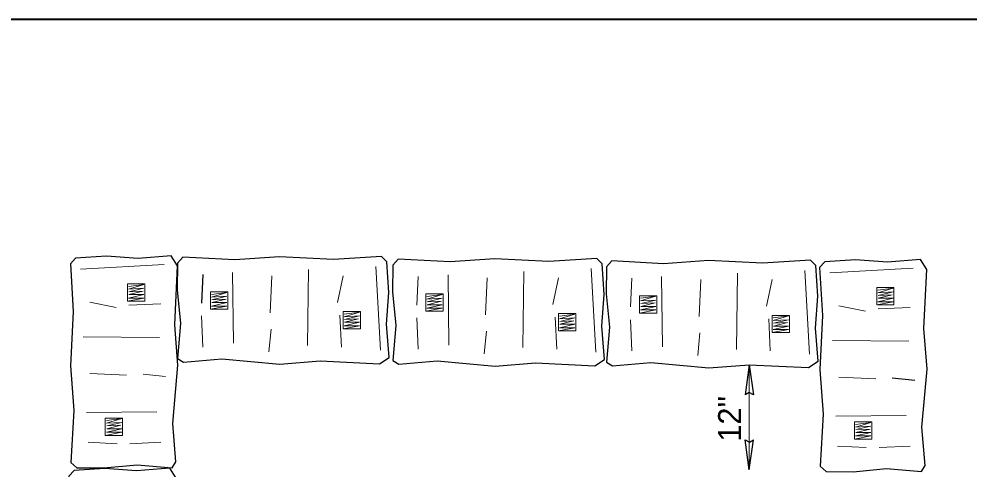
# Model space of a CAD drawing. Extents: x -59 to 313, y 57 to 341.
# Drawn here: x -3.3 to 50.5, y 266.7 to 292.3 of the extents above; entities that cross this region are included whole.
import ezdxf

# ---------------------------------------------------------------- set-up
doc = ezdxf.new("R2010")
doc.units = 0
doc.header["$LTSCALE"] = 0.52
doc.layers.add('1', color=7, linetype='Continuous', lineweight=13)

msp = doc.modelspace()

# ---------------------------------------------------------------- linework, layer by layer
at = {"layer": '1', "lineweight": 40}
msp.add_line((-23.7344, 292.2668), (301.2784, 292.2668), dxfattribs=at)
at = {"layer": '1'}
for p, q in [((0.1566, 278.1041), (4.8933, 278.3654)), ((8.7806, 277.9081), (8.8296, 273.9228)), ((13.0762, 278.0877), (13.0273, 273.7758)), ((16.8983, 278.2511), (17.1596, 273.5144)), ((20.9816, 277.7937), (21.0306, 273.8084)), ((25.2772, 277.9734), (25.2282, 273.6614)), ((29.0992, 278.1368), (29.3606, 273.4001)), ((37.3802, 277.8754), (37.3312, 273.5634)), ((41.2022, 278.0387), (41.4636, 273.3021)), ((42.6069, 277.8918), (47.3436, 278.1531)), ((11.0019, 277.7284), (10.9039, 275.6377)), ((15.0362, 277.7284), (14.7259, 276.2258)), ((19.2993, 277.6957), (19.2176, 276.0624)), ((23.2029, 277.6141), (23.1049, 275.5234)), ((27.2372, 277.6141), (26.9269, 276.1114)), ((31.4022, 277.5978), (31.3206, 275.9644)), ((33.0846, 277.6957), (33.1336, 273.7104)), ((35.3059, 277.5161), (35.2079, 275.4254)), ((39.3402, 277.5161), (39.0299, 276.0134)), ((0.6793, 276.2421), (2.1819, 275.9317)), ((2.9006, 276.0624), (4.7136, 276.1441)), ((43.1296, 276.0297), (44.6322, 275.7194)), ((45.3509, 275.8501), (47.1639, 275.9317)), ((7.0166, 275.4581), (7.0983, 273.6941)), ((14.8566, 275.5071), (14.9383, 273.6941)), ((19.2176, 275.3438), (19.2993, 273.5797)), ((27.0576, 275.3927), (27.1393, 273.5797)), ((31.3206, 275.2457), (31.4022, 273.4817)), ((39.1606, 275.2947), (39.2422, 273.4817)), ((10.9529, 274.7067), (10.8223, 273.4327)), ((23.1539, 274.5924), (23.0233, 273.3184)), ((0.3199, 274.2821), (4.6319, 274.2331)), ((35.2569, 274.4944), (35.1262, 273.2204)), ((42.7702, 274.0697), (47.0823, 274.0207)), ((38.0499, 272.6977), (38.0499, 266.7361)), ((0.6793, 272.2077), (2.7699, 272.1097)), ((3.7009, 272.1587), (4.9749, 272.0281)), ((43.1296, 271.9954), (45.2203, 271.8974)), ((0.4996, 269.9864), (4.4849, 270.0354)), ((42.9499, 269.7741), (46.9352, 269.8231)), ((0.5976, 268.3041), (2.2309, 268.2224)), ((2.9496, 268.2224), (4.7136, 268.3041)), ((43.0479, 268.0917), (44.6812, 268.0101)), ((45.3999, 268.0101), (47.1639, 268.0917))]:
    msp.add_line(p, q, dxfattribs=at)
at = {"layer": '1', "lineweight": 25}
for p, q in [((7.0983, 277.8101), (7.0166, 276.1767)), ((38.0491, 272.6974), (37.8151, 270.9944)), ((38.0491, 272.6974), (38.2831, 270.9944)), ((46.1512, 271.9464), (47.4252, 271.8157)), ((38.0508, 266.7364), (37.8167, 268.4394)), ((38.0508, 266.7364), (38.2847, 268.4394))]:
    msp.add_line(p, q, dxfattribs=at)
for points in [[(5.5629, 267.1934), (5.3832, 269.3657), (5.6772, 272.6651), (5.4976, 274.9518), (5.6609, 278.3001), (5.3016, 278.8554), (3.4232, 278.7084), (1.6266, 278.8391), (-0.1211, 278.7247), (-0.4151, 278.4144), (-0.2517, 275.7031), (-0.3987, 272.6324), (-0.2191, 270.1008), (-0.3824, 267.1608), (-0.0394, 266.8667), (1.4796, 266.8504), (3.3742, 267.0301), (5.3506, 266.8667)], [(5.9876, 272.8447), (8.1599, 273.0244), (11.4592, 272.7304), (13.7459, 272.9101), (17.0942, 272.7467), (17.6496, 273.1061), (17.5026, 274.9844), (17.6333, 276.7811), (17.5189, 278.5288), (17.2086, 278.8227), (14.4972, 278.6594), (11.4266, 278.8064), (8.8949, 278.6268), (5.9549, 278.7901), (5.6609, 278.4471), (5.6446, 276.9281), (5.8243, 275.0334), (5.6609, 273.0571)], [(18.1886, 272.7304), (20.3609, 272.9101), (23.6602, 272.6161), (25.9469, 272.7957), (29.2952, 272.6324), (29.8506, 272.9917), (29.7036, 274.8701), (29.8342, 276.6667), (29.7199, 278.4144), (29.4096, 278.7084), (26.6982, 278.5451), (23.6276, 278.6921), (21.0959, 278.5124), (18.1559, 278.6757), (17.8619, 278.3327), (17.8456, 276.8137), (18.0252, 274.9191), (17.8619, 272.9427)], [(30.2916, 272.6324), (32.4639, 272.8121), (35.7632, 272.5181), (38.0499, 272.6977), (41.3982, 272.5344), (41.9536, 272.8938), (41.8066, 274.7721), (41.9372, 276.5687), (41.8229, 278.3164), (41.5126, 278.6104), (38.8012, 278.4471), (35.7306, 278.5941), (33.1989, 278.4144), (30.2589, 278.5777), (29.9649, 278.2347), (29.9486, 276.7158), (30.1282, 274.8211), (29.9649, 272.8447)], [(48.0132, 266.9811), (47.8336, 269.1534), (48.1276, 272.4527), (47.9479, 274.7394), (48.1112, 278.0877), (47.7519, 278.6431), (45.8736, 278.4961), (44.0769, 278.6268), (42.3293, 278.5124), (42.0352, 278.2021), (42.1986, 275.4907), (42.0516, 272.4201), (42.2312, 269.8884), (42.0679, 266.9484), (42.4109, 266.6544), (43.9299, 266.6381), (45.8246, 266.8177), (47.8009, 266.6544)], [(5.4813, 255.1721), (5.3016, 257.3444), (5.5956, 260.6438), (5.4159, 262.9304), (5.5793, 266.2788), (5.2199, 266.8341), (3.3416, 266.6871), (1.5449, 266.8177), (-0.2027, 266.7034), (-0.4967, 266.3931), (-0.3334, 263.6817), (-0.4804, 260.6111), (-0.3008, 258.0794), (-0.4641, 255.1394), (-0.1211, 254.8454), (1.3979, 254.8291), (3.2926, 255.0087), (5.2689, 254.8454)]]:
    msp.add_lwpolyline(points, close=True, dxfattribs=at)
at = {"layer": '1'}
for points in [[(2.8189, 276.2911), (3.7989, 276.2911), (3.7989, 277.2711), (2.8189, 277.2711), (2.8189, 276.2911), (3.7499, 276.4708), (2.8842, 276.4708), (3.7499, 276.6667), (2.9006, 276.6667), (3.7009, 276.8628), (2.9006, 276.8301), (3.7499, 277.0261), (2.8842, 276.9771), (2.8842, 276.9771), (3.7499, 277.2384), (2.8842, 277.1241)], [(7.5229, 275.8338), (8.5029, 275.8338), (8.5029, 276.8137), (7.5229, 276.8137), (7.5229, 275.8338), (8.4539, 276.0134), (7.5882, 276.0134), (8.4539, 276.2094), (7.6046, 276.2094), (8.4049, 276.4054), (7.6046, 276.3727), (8.4539, 276.5687), (7.5882, 276.5197), (7.5882, 276.5197), (8.4539, 276.7811), (7.5882, 276.6667)], [(19.7239, 275.7194), (20.7039, 275.7194), (20.7039, 276.6994), (19.7239, 276.6994), (19.7239, 275.7194), (20.6549, 275.8991), (19.7892, 275.8991), (20.6549, 276.0951), (19.8056, 276.0951), (20.6059, 276.2911), (19.8056, 276.2584), (20.6549, 276.4544), (19.7892, 276.4054), (19.7892, 276.4054), (20.6549, 276.6667), (19.7892, 276.5524)], [(45.2692, 276.0788), (46.2492, 276.0788), (46.2492, 277.0587), (45.2692, 277.0587), (45.2692, 276.0788), (46.2002, 276.2584), (45.3346, 276.2584), (46.2002, 276.4544), (45.3509, 276.4544), (46.1512, 276.6504), (45.3509, 276.6178), (46.2002, 276.8137), (45.3346, 276.7647), (45.3346, 276.7647), (46.2002, 277.0261), (45.3346, 276.9117)], [(31.8269, 275.6214), (32.8069, 275.6214), (32.8069, 276.6014), (31.8269, 276.6014), (31.8269, 275.6214), (32.7579, 275.8011), (31.8923, 275.8011), (32.7579, 275.9971), (31.9086, 275.9971), (32.7089, 276.1931), (31.9086, 276.1604), (32.7579, 276.3564), (31.8923, 276.3074), (31.8923, 276.3074), (32.7579, 276.5687), (31.8923, 276.4544)], [(15.0362, 274.7231), (16.0162, 274.7231), (16.0162, 275.7031), (15.0362, 275.7031), (15.0362, 274.7231), (15.9672, 274.9027), (15.1016, 274.9027), (15.9672, 275.0987), (15.1179, 275.0987), (15.9182, 275.2947), (15.1179, 275.2621), (15.9672, 275.4581), (15.1016, 275.4091), (15.1016, 275.4091), (15.9672, 275.6704), (15.1016, 275.5561)], [(27.2372, 274.6087), (28.2172, 274.6087), (28.2172, 275.5888), (27.2372, 275.5888), (27.2372, 274.6087), (28.1683, 274.7884), (27.3026, 274.7884), (28.1683, 274.9844), (27.3189, 274.9844), (28.1192, 275.1804), (27.3189, 275.1477), (28.1683, 275.3438), (27.3026, 275.2947), (27.3026, 275.2947), (28.1683, 275.5561), (27.3026, 275.4418)], [(39.3402, 274.5107), (40.3203, 274.5107), (40.3203, 275.4907), (39.3402, 275.4907), (39.3402, 274.5107), (40.2713, 274.6904), (39.4056, 274.6904), (40.2713, 274.8864), (39.4219, 274.8864), (40.2222, 275.0824), (39.4219, 275.0498), (40.2713, 275.2457), (39.4056, 275.1968), (39.4056, 275.1968), (40.2713, 275.4581), (39.4056, 275.3438)], [(1.5613, 268.6961), (2.5412, 268.6961), (2.5412, 269.6761), (1.5613, 269.6761), (1.5613, 268.6961), (2.4922, 268.8757), (1.6266, 268.8757), (2.4922, 269.0718), (1.6429, 269.0718), (2.4432, 269.2677), (1.6429, 269.2351), (2.4922, 269.4311), (1.6266, 269.3821), (1.6266, 269.3821), (2.4922, 269.6434), (1.6266, 269.5291)], [(44.0116, 268.4837), (44.9916, 268.4837), (44.9916, 269.4638), (44.0116, 269.4638), (44.0116, 268.4837), (44.9426, 268.6634), (44.0769, 268.6634), (44.9426, 268.8594), (44.0932, 268.8594), (44.8936, 269.0554), (44.0932, 269.0227), (44.9426, 269.2188), (44.0769, 269.1697), (44.0769, 269.1697), (44.9426, 269.4311), (44.0769, 269.3168)]]:
    msp.add_lwpolyline(points, dxfattribs=at)
at = {"layer": '1', "lineweight": 25}
for points in [[(38.2831, 270.9944), (38.0467, 271.1262), (37.8151, 270.9944)], [(37.8167, 268.4394), (38.0532, 268.3077), (38.2847, 268.4394)]]:
    msp.add_lwpolyline(points, dxfattribs=at)

# ---------------------------------------------------------------- texts
at = {"layer": '1'}
msp.add_text("12''", height=1.3, rotation=90, dxfattribs=at).set_placement((37.5838, 268.3379))

doc.saveas('drawing.dxf')
